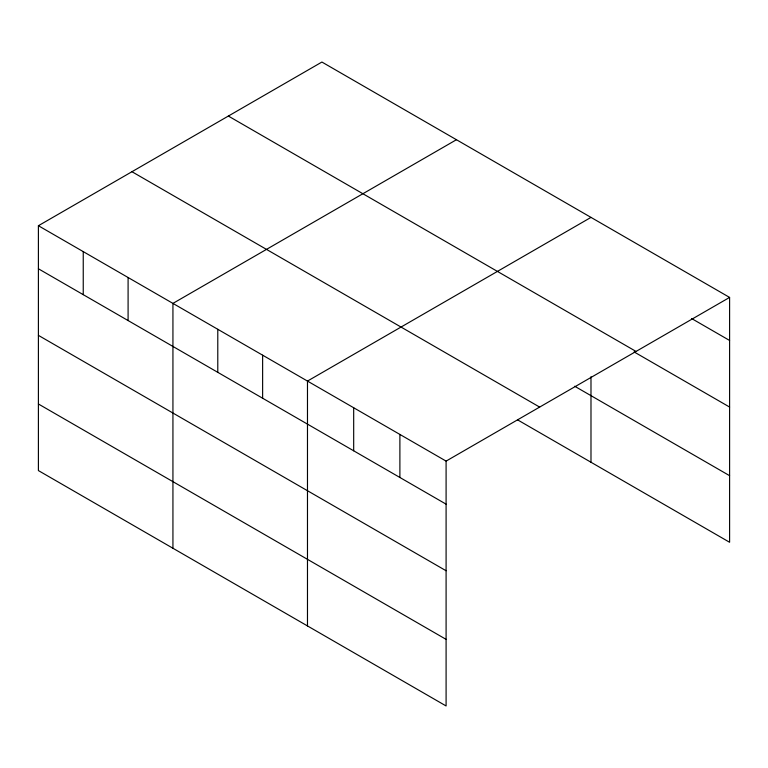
<?xml version="1.0" encoding="UTF-8"?>
<svg xmlns="http://www.w3.org/2000/svg" width="768" height="768" viewBox="0 0 768 768"><rect width="100%" height="100%" fill="white"/><g stroke="black" fill="none" stroke-linecap="round" stroke-linejoin="round"><path stroke-width="1.15" d="M38.4 225.725L446.093 461.107L446.093 705.955L38.4 470.582L38.4 225.725L321.907 62.045L729.6 297.418L729.6 542.275L517.603 419.875M456.451 139.718L172.934 303.398L172.934 548.256M590.986 217.392L307.478 381.072L307.478 625.93M446.093 461.107L729.6 297.418M691.613 318.538L729.6 340.464M228.355 116.054L636.038 351.437M634.109 351.936L729.6 407.059M574.675 386.237L729.6 475.68M131.962 171.715L539.645 407.088M38.4 268.771L446.093 504.154M38.4 335.366L446.093 570.749M38.4 403.987L446.093 639.36M590.986 376.723L590.986 462.25M399.888 434.429L399.888 477.475M353.683 407.75L353.683 450.797M262.627 355.181L262.627 398.227M217.786 329.29L217.786 372.336M128.093 277.507L128.093 320.554M83.242 251.616L83.242 294.662"/></g></svg>
